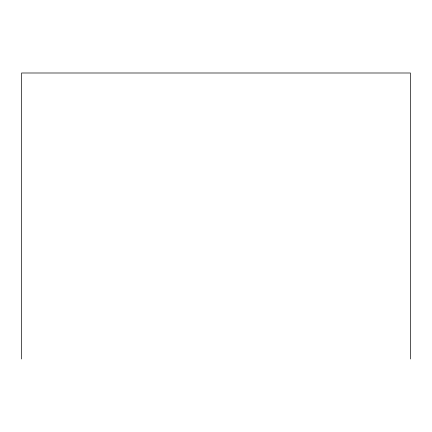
<?xml version="1.0" encoding="UTF-8"?>
<svg xmlns="http://www.w3.org/2000/svg" width="432" height="432" viewBox="0 0 432 432"><rect width="100%" height="100%" fill="white"/><g stroke="black" fill="none" stroke-linecap="round" stroke-linejoin="round"><path stroke-width="0.65" d="M410.4 359.003L410.4 72.997L21.6 72.997L21.6 359.003"/></g></svg>
